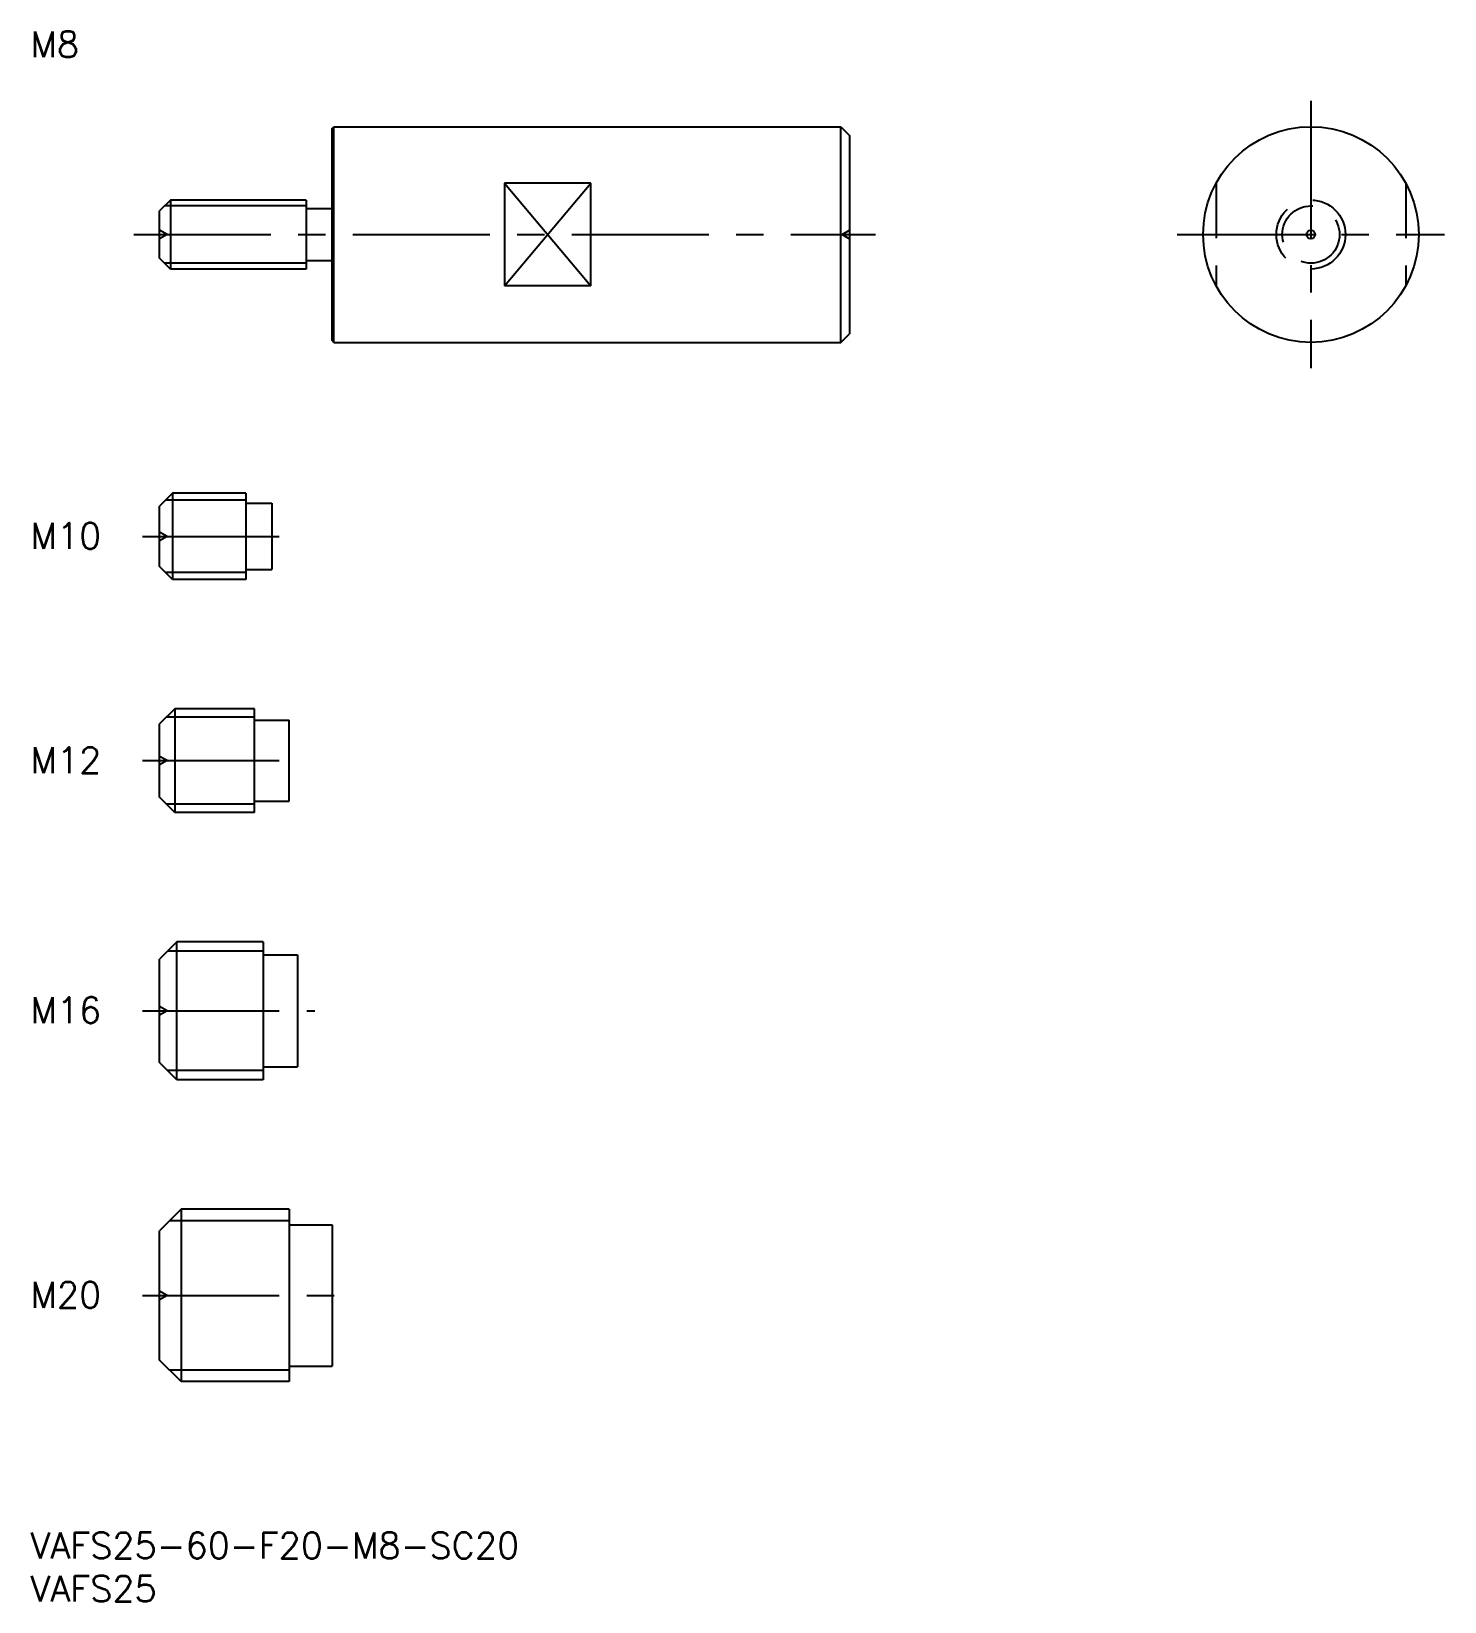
# Model space of a CAD drawing. Extents: x 0 to 164, y -8 to 174.
import ezdxf

# ---------------------------------------------------------------- set-up
doc = ezdxf.new("R2010")
doc.units = 0
doc.header["$LTSCALE"] = 0.5
doc.linetypes.add('CENTER', pattern=[50.8, 31.75, -6.35, 6.35, -6.35])
doc.linetypes.add('DASHED', pattern=[19.05, 12.7, -6.35])
for name, color, linetype in [('MSM_CENTER', 1, 'CENTER'), ('MSM_CONTINUOUS', 7, 'CONTINUOUS'), ('MSM_DASHED', 4, 'DASHED'), ('MSM_NARROW', 5, 'CONTINUOUS'), ('MSM_PART_NUMBER', 7, 'CONTINUOUS')]:
    doc.layers.add(name, color=color, linetype=linetype)
doc.styles.get("Standard").update_dxf_attribs({"font": 'txt.shx', "height": 1, "bigfont": 'bigfont.shx'})

# ---------------------------------------------------------------- blocks, each defined once
blk = doc.blocks.new('*U12')
at = {"layer": 'MSM_PART_NUMBER'}
blk.add_text('VAFS25-60-F20-M8-SC20', height=3, dxfattribs=at).set_placement((0, -3))
blk = doc.blocks.new('*U13')
at = {"layer": 'MSM_PART_NUMBER'}
blk.add_text('VAFS25', height=3, dxfattribs=at).set_placement((0, -8))
blk = doc.blocks.new('*U14')
at = {"layer": 'MSM_PART_NUMBER'}
blk.add_text('M20', height=3, dxfattribs=at).set_placement((0, 26.06))
blk = doc.blocks.new('*U15')
at = {"layer": 'MSM_PART_NUMBER'}
blk.add_text('M16', height=3, dxfattribs=at).set_placement((0, 59.06))
blk = doc.blocks.new('*U16')
at = {"layer": 'MSM_PART_NUMBER'}
blk.add_text('M12', height=3, dxfattribs=at).set_placement((0, 88.06))
blk = doc.blocks.new('*U17')
at = {"layer": 'MSM_PART_NUMBER'}
blk.add_text('M10', height=3, dxfattribs=at).set_placement((0, 114.06))
blk = doc.blocks.new('*U18')
at = {"layer": 'MSM_PART_NUMBER'}
blk.add_text('M8', height=3, dxfattribs=at).set_placement((0, 171.05))

msp = doc.modelspace()

# ---------------------------------------------------------------- linework, layer by layer
at = {"layer": 'MSM_CENTER'}
for p, q in [((148.5, 166), (148.5, 135)), ((12, 150.5), (98, 150.5)), ((133, 150.5), (164, 150.5)), ((13, 115.5), (30, 115.5)), ((13, 89.5), (32, 89.5)), ((13, 60.5), (33, 60.5)), ((13, 27.5), (37, 27.5))]:
    msp.add_line(p, q, dxfattribs=at)
at = {"layer": 'MSM_CONTINUOUS'}
for p, q in [((35, 162.8), (35.2, 163)), ((35, 138.2), (35, 162.8)), ((35.2, 163), (94, 163)), ((35.2, 138), (35.2, 163)), ((94, 163), (95, 162)), ((94, 138), (94, 163)), ((95, 162), (95, 139)), ((55, 156.44), (55, 144.56)), ((65, 156.44), (55, 156.44)), ((65, 144.56), (65, 156.44)), ((16.25, 154.5), (15, 153.25)), ((15, 147.75), (15, 153.25)), ((32, 154.5), (16.25, 154.5)), ((16.25, 154.5), (16.25, 146.5)), ((32, 154.5), (32, 146.5)), ((32, 153.5), (35, 153.5)), ((16.25, 146.5), (15, 147.75)), ((32, 147.5), (35, 147.5)), ((32, 146.5), (16.25, 146.5)), ((65, 144.56), (55, 144.56)), ((94, 138), (95, 139)), ((35.2, 138), (35, 138.2)), ((35.2, 138), (94, 138)), ((16.5, 120.5), (15, 119)), ((25, 120.5), (16.5, 120.5)), ((16.5, 120.5), (16.5, 110.5)), ((25, 120.5), (25, 110.5)), ((15, 112), (15, 119)), ((25, 119.35), (28, 119.35)), ((28, 119.35), (28, 111.65)), ((16.5, 110.5), (15, 112)), ((25, 111.65), (28, 111.65)), ((25, 110.5), (16.5, 110.5)), ((16.75, 95.5), (15, 93.75)), ((26, 95.5), (16.75, 95.5)), ((16.75, 95.5), (16.75, 83.5)), ((26, 83.5), (26, 95.5)), ((15, 85.25), (15, 93.75)), ((26, 94.2), (30, 94.2)), ((30, 84.8), (30, 94.2)), ((16.75, 83.5), (15, 85.25)), ((26, 84.8), (30, 84.8)), ((26, 83.5), (16.75, 83.5)), ((17, 68.5), (15, 66.5)), ((27, 68.5), (17, 68.5)), ((17, 52.5), (17, 68.5)), ((27, 68.5), (27, 52.5)), ((15, 54.5), (15, 66.5)), ((27, 67), (31, 67)), ((31, 67), (31, 54)), ((17, 52.5), (15, 54.5)), ((27, 54), (31, 54)), ((27, 52.5), (17, 52.5)), ((17.5, 37.5), (15, 35)), ((30, 37.5), (17.5, 37.5)), ((17.5, 37.5), (17.5, 17.5)), ((30, 37.5), (30, 17.5)), ((15, 20), (15, 35)), ((30, 35.7), (35, 35.7)), ((35, 35.7), (35, 19.3)), ((17.5, 17.5), (15, 20)), ((30, 19.3), (35, 19.3)), ((30, 17.5), (17.5, 17.5))]:
    msp.add_line(p, q, dxfattribs=at)
for radius in [12.5, 0.5]:
    msp.add_circle((148.5, 150.5), radius, dxfattribs=at)
at = {"layer": 'MSM_DASHED'}
for p, q in [((137.5, 156.44), (137.5, 144.56)), ((159.5, 156.44), (159.5, 144.56)), ((15.87, 150.5), (15, 151)), ((15.87, 150.5), (15, 150)), ((94.13, 150.5), (95, 151)), ((94.13, 150.5), (95, 150)), ((15.87, 115.5), (15, 116)), ((15.87, 115.5), (15, 115)), ((15.87, 89.5), (15, 90)), ((15.87, 89.5), (15, 89)), ((15.87, 60.5), (15, 61)), ((15.87, 60.5), (15, 60)), ((15.87, 27.5), (15, 28)), ((15.87, 27.5), (15, 27))]:
    msp.add_line(p, q, dxfattribs=at)
for radius in [4, 3.32]:
    msp.add_circle((148.5, 150.5), radius, dxfattribs=at)
at = {"layer": 'MSM_NARROW'}
for p, q in [((55, 156.44), (65, 144.56)), ((55, 144.56), (65, 156.44)), ((32, 153.82), (15.57, 153.82)), ((32, 147.18), (15.57, 147.18)), ((25, 119.69), (15.69, 119.69)), ((25, 111.31), (15.69, 111.31)), ((26, 94.55), (15.8, 94.55)), ((26, 84.45), (15.8, 84.45)), ((27, 67.42), (15.92, 67.42)), ((27, 53.58), (15.92, 53.58)), ((30, 36.15), (16.15, 36.15)), ((30, 18.85), (16.15, 18.85))]:
    msp.add_line(p, q, dxfattribs=at)

# ---------------------------------------------------------------- block references
at = {"layer": 'MSM_CONTINUOUS'}
for name in ['*U18', '*U17', '*U16', '*U15', '*U14', '*U12', '*U13']:
    msp.add_blockref(name, (0, 0), dxfattribs=at)

doc.saveas('drawing.dxf')
